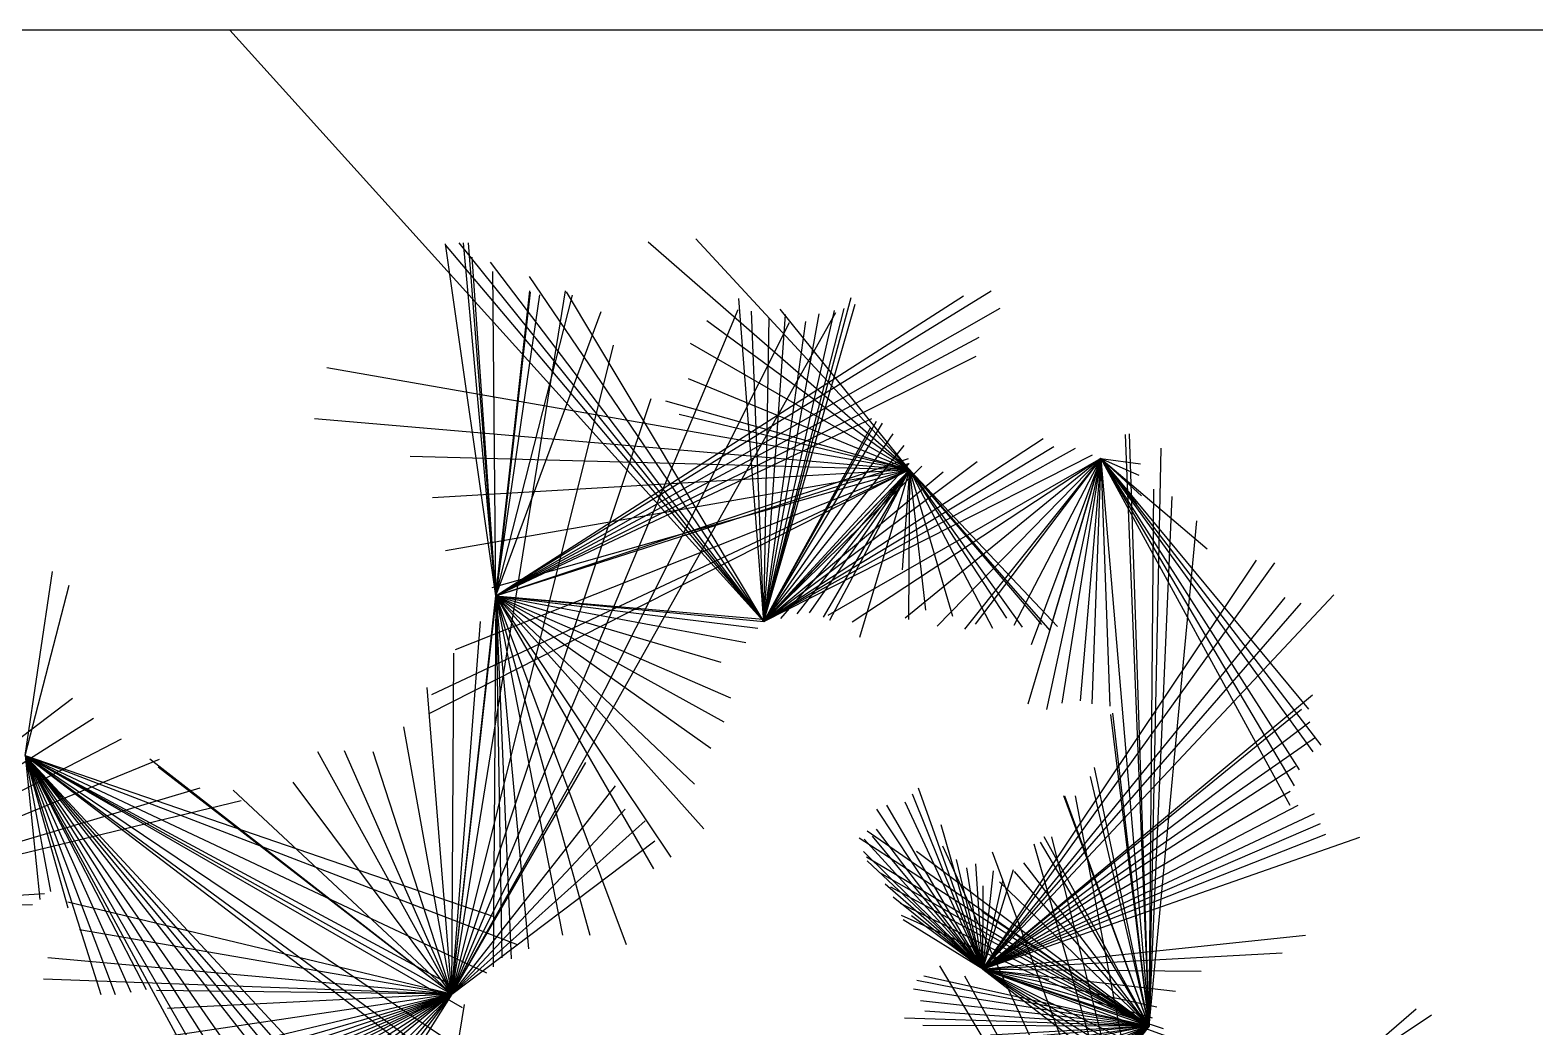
# Model space of a CAD drawing. Extents: x 447968 to 448359, y 6028019 to 6028235.
# Drawn here: x 448198.6 to 448229.04, y 6028214.71 to 6028234.86 of the extents above; entities that cross this region are included whole.
import ezdxf

# ---------------------------------------------------------------- set-up
doc = ezdxf.new("R2010")
doc.units = 0
doc.layers.add('BBOX', color=1, linetype='CONTINUOUS')
doc.layers.add('CENTERLINE', color=4, linetype='CONTINUOUS')

msp = doc.modelspace()

# ---------------------------------------------------------------- linework, layer by layer
at = {"layer": 'BBOX'}
for p, q in [((448359.49, 6028234.86, 172.83), (447967.5, 6028234.86, 172.83)), ((448359.49, 6028234.86, 154.39), (447967.5, 6028234.86, 154.39))]:
    msp.add_line(p, q, dxfattribs=at)
at = {"layer": 'CENTERLINE'}
for p, q in [((448219.23, 6028222.72, 158.41), (448220.26, 6028226.2, 157.97)), ((448220.26, 6028226.2, 157.97), (448221.24, 6028214.72, 158.39)), ((448213.44, 6028222.9, 157.81), (448216.39, 6028225.97, 157.78)), ((448216.39, 6028225.97, 157.78), (448219.23, 6028222.72, 158.41)), ((448207.13, 6028215.37, 158.27), (448208.02, 6028223.42, 158.06)), ((448208.02, 6028223.42, 158.06), (448213.44, 6028222.9, 157.81)), ((448198.5, 6028220.19, 157), (448207.13, 6028215.37, 158.27)), ((448221.24, 6028214.72, 158.39), (448217.87, 6028215.87, 157.93)), ((448221.24, 6028214.72, 158.39), (448217.7, 6028210.55, 157.4))]:
    msp.add_line(p, q, dxfattribs=at)
at = {"layer": 'SPLAY_SHOTS'}
for p, q in [((448213.44, 6028222.9, 157.81), (448202.64, 6028234.86, 157.61)), ((448208.02, 6028223.42, 158.06), (448207, 6028230.54, 158.04)), ((448213.44, 6028222.9, 157.81), (448207, 6028230.52, 158.3)), ((448213.44, 6028222.9, 157.81), (448207.28, 6028230.56, 158.12)), ((448208.02, 6028223.42, 158.06), (448207.37, 6028230.56, 157.62)), ((448208.02, 6028223.42, 158.06), (448207.47, 6028230.56, 157.42)), ((448216.39, 6028225.97, 157.78), (448211.1, 6028230.57, 158)), ((448216.39, 6028225.97, 157.78), (448212.07, 6028230.64, 157.93)), ((448208.02, 6028223.42, 158.06), (448207.54, 6028230.27, 158.13)), ((448213.44, 6028222.9, 157.81), (448207.91, 6028230.17, 158.1)), ((448208.02, 6028223.42, 158.06), (448207.96, 6028229.98, 158.3)), ((448213.44, 6028222.9, 157.81), (448208.7, 6028229.88, 158.12)), ((448207.13, 6028215.37, 158.27), (448209.43, 6028229.59, 158.12)), ((448207.13, 6028215.37, 158.27), (448208.72, 6028229.56, 158.2)), ((448208.02, 6028223.42, 158.06), (448208.71, 6028229.59, 158.28)), ((448208.02, 6028223.42, 158.06), (448218.04, 6028229.59, 157.89)), ((448213.44, 6028222.9, 157.81), (448209.45, 6028229.57, 158.13)), ((448208.02, 6028223.42, 158.06), (448208.91, 6028229.51, 158.18)), ((448208.02, 6028223.42, 158.06), (448209.57, 6028229.5, 158.1)), ((448208.02, 6028223.42, 158.06), (448217.48, 6028229.49, 157.72)), ((448208.02, 6028223.42, 158.06), (448218.22, 6028229.24, 157.77)), ((448213.44, 6028222.9, 157.81), (448212.94, 6028229.43, 157.98)), ((448213.44, 6028222.9, 157.81), (448215.21, 6028229.45, 157.66)), ((448213.44, 6028222.9, 157.81), (448215.29, 6028229.32, 157.97)), ((448207.13, 6028215.37, 158.27), (448212.92, 6028229.21, 158.01)), ((448207.13, 6028215.37, 158.27), (448214.9, 6028229.15, 157.91)), ((448207.13, 6028215.37, 158.27), (448213.96, 6028228.95, 157.95)), ((448208.02, 6028223.42, 158.06), (448210.15, 6028229.17, 158.11)), ((448216.39, 6028225.97, 157.78), (448212.29, 6028228.98, 157.98)), ((448213.44, 6028222.9, 157.81), (448213.19, 6028229.18, 157.97)), ((448213.44, 6028222.9, 157.81), (448215.07, 6028229.23, 158)), ((448213.44, 6028222.9, 157.81), (448214.87, 6028229.19, 157.84)), ((448213.44, 6028222.9, 157.81), (448214.56, 6028229.12, 157.77)), ((448213.44, 6028222.9, 157.81), (448213.88, 6028229.11, 157.99)), ((448213.44, 6028222.9, 157.81), (448213.55, 6028229.04, 157.96)), ((448213.44, 6028222.9, 157.81), (448214.29, 6028228.97, 157.84)), ((448216.39, 6028225.97, 157.78), (448213.77, 6028229.22, 157.88)), ((448208.02, 6028223.42, 158.06), (448217.8, 6028228.65, 157.79)), ((448207.13, 6028215.37, 158.27), (448210.4, 6028228.49, 158.13)), ((448216.39, 6028225.97, 157.78), (448211.96, 6028228.52, 157.95)), ((448216.39, 6028225.97, 157.78), (448204.6, 6028228.03, 158.68)), ((448208.02, 6028223.42, 158.06), (448217.74, 6028228.27, 157.72)), ((448216.39, 6028225.97, 157.78), (448211.92, 6028227.81, 158.05)), ((448207.13, 6028215.37, 158.27), (448211.16, 6028227.41, 158.09)), ((448216.39, 6028225.97, 157.78), (448211.46, 6028227.36, 158.08)), ((448216.39, 6028225.97, 157.78), (448204.35, 6028227, 158.54)), ((448208.02, 6028223.42, 158.06), (448215.63, 6028227.01, 157.76)), ((448216.39, 6028225.97, 157.78), (448211.73, 6028227.09, 157.98)), ((448213.44, 6028222.9, 157.81), (448215.72, 6028226.95, 157.84)), ((448213.44, 6028222.9, 157.81), (448215.84, 6028226.91, 157.79)), ((448213.44, 6028222.9, 157.81), (448215.61, 6028226.83, 158)), ((448213.44, 6028222.9, 157.81), (448216.06, 6028226.7, 157.83)), ((448213.44, 6028222.9, 157.81), (448219.09, 6028226.6, 157.8)), ((448221.24, 6028214.72, 158.39), (448220.76, 6028226.68, 158.49)), ((448221.24, 6028214.72, 158.39), (448220.84, 6028226.7, 158.33)), ((448216.39, 6028225.97, 157.78), (448206.29, 6028226.24, 158.34)), ((448208.02, 6028223.42, 158.06), (448216.37, 6028226.2, 157.55)), ((448213.44, 6028222.9, 157.81), (448216.28, 6028226.46, 157.76)), ((448213.44, 6028222.9, 157.81), (448219.31, 6028226.44, 157.82)), ((448213.44, 6028222.9, 157.81), (448219.75, 6028226.41, 157.82)), ((448213.44, 6028222.9, 157.81), (448220.09, 6028226.27, 157.93)), ((448220.26, 6028226.2, 157.97), (448214.74, 6028223.02, 157.8)), ((448220.26, 6028226.2, 157.97), (448215.23, 6028222.89, 157.82)), ((448220.26, 6028226.2, 157.97), (448216.3, 6028222.97, 157.98)), ((448220.26, 6028226.2, 157.97), (448216.95, 6028222.81, 157.9)), ((448220.26, 6028226.2, 157.97), (448217.5, 6028222.75, 158.02)), ((448220.26, 6028226.2, 157.97), (448217.72, 6028222.85, 158.15)), ((448220.26, 6028226.2, 157.97), (448218.5, 6028222.82, 158.22)), ((448220.26, 6028226.2, 157.97), (448218.78, 6028221.23, 158.26)), ((448220.26, 6028226.2, 157.97), (448218.85, 6028222.43, 158.12)), ((448220.26, 6028226.2, 157.97), (448219.16, 6028221.12, 158.27)), ((448220.26, 6028226.2, 157.97), (448219.47, 6028221.25, 158.28)), ((448220.26, 6028226.2, 157.97), (448219.84, 6028221.3, 158.39)), ((448220.26, 6028226.2, 157.97), (448220.08, 6028221.24, 158.33)), ((448220.26, 6028226.2, 157.97), (448224.08, 6028219.19, 158.6)), ((448220.26, 6028226.2, 157.97), (448224.17, 6028219.58, 158.55)), ((448220.26, 6028226.2, 157.97), (448224.27, 6028219.9, 158.41)), ((448220.26, 6028226.2, 157.97), (448224.55, 6028220.27, 158.41)), ((448220.26, 6028226.2, 157.97), (448224.71, 6028220.4, 158.29)), ((448220.26, 6028226.2, 157.97), (448224.46, 6028221.13, 158.49)), ((448220.26, 6028226.2, 157.97), (448220.99, 6028225.27, 157.96)), ((448220.26, 6028226.2, 157.97), (448221.08, 6028225.44, 158.14)), ((448220.26, 6028226.2, 157.97), (448222.41, 6028224.37, 158.62)), ((448220.26, 6028226.2, 157.97), (448221.03, 6028225.86, 158.1)), ((448220.26, 6028226.2, 157.97), (448221.06, 6028226.09, 158.1)), ((448220.26, 6028226.2, 157.97), (448220.44, 6028221.19, 158.15)), ((448221.24, 6028214.72, 158.39), (448221.48, 6028226.41, 158.63)), ((448216.39, 6028225.97, 157.78), (448206.68, 6028221.04, 158.1)), ((448216.39, 6028225.97, 157.78), (448206.72, 6028221.42, 158.08)), ((448216.39, 6028225.97, 157.78), (448206.74, 6028225.4, 158.27)), ((448216.39, 6028225.97, 157.78), (448207, 6028224.33, 158.31)), ((448216.39, 6028225.97, 157.78), (448207.2, 6028222.33, 158.24)), ((448216.39, 6028225.97, 157.78), (448207.94, 6028223.58, 158.24)), ((448208.02, 6028223.42, 158.06), (448216.37, 6028226.1, 157.75)), ((448213.44, 6028222.9, 157.81), (448217.76, 6028226.14, 157.77)), ((448213.44, 6028222.9, 157.81), (448216.38, 6028226.1, 157.73)), ((448213.44, 6028222.9, 157.81), (448216.64, 6028226.04, 157.75)), ((448213.44, 6028222.9, 157.81), (448217.07, 6028225.93, 157.78)), ((448216.39, 6028225.97, 157.78), (448213.46, 6028222.91, 157.73)), ((448216.39, 6028225.97, 157.78), (448213.78, 6028222.96, 157.85)), ((448216.39, 6028225.97, 157.78), (448214.11, 6028223.06, 157.81)), ((448216.39, 6028225.97, 157.78), (448214.36, 6028223.08, 157.85)), ((448216.39, 6028225.97, 157.78), (448214.64, 6028222.99, 157.84)), ((448216.39, 6028225.97, 157.78), (448214.77, 6028222.92, 157.9)), ((448216.39, 6028225.97, 157.78), (448215.38, 6028222.58, 157.89)), ((448216.39, 6028225.97, 157.78), (448216.24, 6028223.95, 158.05)), ((448216.39, 6028225.97, 157.78), (448216.37, 6028222.94, 158.25)), ((448216.39, 6028225.97, 157.78), (448219.38, 6028222.8, 158.47)), ((448216.39, 6028225.97, 157.78), (448219.06, 6028222.84, 158.31)), ((448216.39, 6028225.97, 157.78), (448218.67, 6028222.79, 158.34)), ((448216.39, 6028225.97, 157.78), (448218.35, 6028222.97, 158.4)), ((448216.39, 6028225.97, 157.78), (448218.07, 6028222.77, 158.02)), ((448216.39, 6028225.97, 157.78), (448217.26, 6028223.01, 158.27)), ((448216.39, 6028225.97, 157.78), (448216.71, 6028223.13, 157.94)), ((448221.24, 6028214.72, 158.39), (448221.33, 6028225.58, 158.22)), ((448221.24, 6028214.72, 158.39), (448221.7, 6028225.43, 158.2)), ((448221.24, 6028214.72, 158.39), (448222.2, 6028224.94, 158.32)), ((448217.87, 6028215.87, 157.93), (448223.41, 6028224.14, 158.14)), ((448217.87, 6028215.87, 157.93), (448223.78, 6028224.09, 158.05)), ((448198.5, 6028220.19, 157), (448199.05, 6028223.91, 158.09)), ((448198.5, 6028220.19, 157), (448199.39, 6028223.64, 158.2)), ((448208.02, 6028223.42, 158.06), (448207.97, 6028215.92, 158.12)), ((448208.02, 6028223.42, 158.06), (448213.5, 6028222.94, 157.33)), ((448208.02, 6028223.42, 158.06), (448213.32, 6028222.77, 157.31)), ((448208.02, 6028223.42, 158.06), (448213.08, 6028222.48, 157.28)), ((448208.02, 6028223.42, 158.06), (448212.57, 6028222.08, 157.26)), ((448208.02, 6028223.42, 158.06), (448212.77, 6028221.36, 156.99)), ((448208.02, 6028223.42, 158.06), (448212.63, 6028220.87, 157.05)), ((448208.02, 6028223.42, 158.06), (448212.37, 6028220.34, 156.97)), ((448208.02, 6028223.42, 158.06), (448212.04, 6028219.61, 157.04)), ((448208.02, 6028223.42, 158.06), (448212.23, 6028218.71, 157)), ((448208.02, 6028223.42, 158.06), (448211.56, 6028218.14, 157.19)), ((448208.02, 6028223.42, 158.06), (448211.21, 6028217.9, 158.15)), ((448208.02, 6028223.42, 158.06), (448210.66, 6028216.37, 157.74)), ((448208.02, 6028223.42, 158.06), (448209.92, 6028216.56, 158.11)), ((448208.02, 6028223.42, 158.06), (448209.37, 6028216.56, 158.11)), ((448208.02, 6028223.42, 158.06), (448208.68, 6028216.28, 157.97)), ((448208.02, 6028223.42, 158.06), (448208.33, 6028216.08, 157.66)), ((448208.02, 6028223.42, 158.06), (448208.14, 6028216.1, 157.93)), ((448217.87, 6028215.87, 157.93), (448224.97, 6028223.44, 158.16)), ((448217.87, 6028215.87, 157.93), (448223.99, 6028223.39, 158.08)), ((448217.87, 6028215.87, 157.93), (448224.31, 6028223.27, 158.13)), ((448207.13, 6028215.37, 158.27), (448207.71, 6028222.9, 158.17)), ((448207.13, 6028215.37, 158.27), (448207.17, 6028222.26, 158.24)), ((448193.83, 6028217.1, 157.59), (448199.46, 6028221.35, 157.8)), ((448207.13, 6028215.37, 158.27), (448206.63, 6028221.57, 158.32)), ((448217.87, 6028215.87, 157.93), (448224.54, 6028221.42, 158.28)), ((448217.87, 6028215.87, 157.93), (448224.32, 6028221.13, 158.35)), ((448221.24, 6028214.72, 158.39), (448220.46, 6028221.02, 158.38)), ((448221.24, 6028214.72, 158.39), (448220.5, 6028221.05, 158.37)), ((448193.83, 6028217.1, 157.59), (448199.88, 6028220.95, 157.89)), ((448207.13, 6028215.37, 158.27), (448206.16, 6028220.77, 158.33)), ((448217.87, 6028215.87, 157.93), (448224.49, 6028220.87, 158.36)), ((448193.83, 6028217.1, 157.59), (448200.45, 6028220.53, 157.94)), ((448217.87, 6028215.87, 157.93), (448224.6, 6028220.56, 158.4)), ((448193.83, 6028217.1, 157.59), (448201.22, 6028220.12, 157.97)), ((448198.5, 6028220.19, 157), (448198.8, 6028217.28, 158.04)), ((448198.5, 6028220.19, 157), (448199.01, 6028217.44, 158.09)), ((448198.5, 6028220.19, 157), (448199.36, 6028217.11, 157.79)), ((448198.5, 6028220.19, 157), (448200.03, 6028215.36, 157.88)), ((448198.5, 6028220.19, 157), (448200.32, 6028215.36, 158.01)), ((448198.5, 6028220.19, 157), (448200.64, 6028215.41, 157.99)), ((448198.5, 6028220.19, 157), (448200.95, 6028215.46, 158.02)), ((448198.5, 6028220.19, 157), (448201.63, 6028214.41, 157.66)), ((448198.5, 6028220.19, 157), (448203.24, 6028211.97, 157.68)), ((448198.5, 6028220.19, 157), (448203.74, 6028211.94, 157.68)), ((448198.5, 6028220.19, 157), (448204.15, 6028212.08, 157.6)), ((448198.5, 6028220.19, 157), (448204.58, 6028212.43, 157.58)), ((448198.5, 6028220.19, 157), (448205.04, 6028212.31, 157.71)), ((448198.5, 6028220.19, 157), (448205.23, 6028212.53, 157.71)), ((448198.5, 6028220.19, 157), (448204.79, 6028213.42, 157.97)), ((448198.5, 6028220.19, 157), (448206.59, 6028214.02, 157.16)), ((448198.5, 6028220.19, 157), (448206.54, 6028214.28, 158.1)), ((448198.5, 6028220.19, 157), (448207.02, 6028214.46, 157.89)), ((448198.5, 6028220.19, 157), (448207.34, 6028215.1, 158.01)), ((448198.5, 6028220.19, 157), (448207.27, 6028215.47, 157.99)), ((448198.5, 6028220.19, 157), (448207.83, 6028215.8, 158.06)), ((448198.5, 6028220.19, 157), (448208.45, 6028216.37, 158.15)), ((448198.5, 6028220.19, 157), (448207.98, 6028216.94, 158.16)), ((448207.13, 6028215.37, 158.27), (448201.02, 6028220.12, 158.1)), ((448207.13, 6028215.37, 158.27), (448204.42, 6028220.27, 158.34)), ((448207.13, 6028215.37, 158.27), (448204.96, 6028220.29, 158.37)), ((448207.13, 6028215.37, 158.27), (448205.54, 6028220.27, 158.31)), ((448207.13, 6028215.37, 158.27), (448201.19, 6028219.96, 158.01)), ((448207.13, 6028215.37, 158.27), (448209.84, 6028220.05, 158.28)), ((448217.87, 6028215.87, 157.93), (448224.2, 6028219.98, 158.39)), ((448221.24, 6028214.72, 158.39), (448220.13, 6028219.95, 158.33)), ((448193.83, 6028217.1, 157.59), (448202.04, 6028219.54, 157.91)), ((448207.13, 6028215.37, 158.27), (448203.92, 6028219.65, 158.19)), ((448207.13, 6028215.37, 158.27), (448210.44, 6028219.58, 158.11)), ((448217.87, 6028215.87, 157.93), (448216.57, 6028219.53, 158.27)), ((448221.24, 6028214.72, 158.39), (448220.05, 6028219.77, 158.36)), ((448193.83, 6028217.1, 157.59), (448202.87, 6028219.28, 157.87)), ((448207.13, 6028215.37, 158.27), (448202.71, 6028219.49, 158.11)), ((448217.87, 6028215.87, 157.93), (448215.93, 6028219.19, 158.12)), ((448217.87, 6028215.87, 157.93), (448216.3, 6028219.25, 158.23)), ((448217.87, 6028215.87, 157.93), (448216.45, 6028219.41, 158.3)), ((448217.87, 6028215.87, 157.93), (448224.09, 6028219.47, 158.37)), ((448217.87, 6028215.87, 157.93), (448224.25, 6028219.19, 158.29)), ((448221.24, 6028214.72, 158.39), (448219.51, 6028219.38, 158.23)), ((448221.24, 6028214.72, 158.39), (448219.53, 6028219.37, 158.32)), ((448221.99, 6028207.63, 158.45), (448219.75, 6028219.38, 158.3)), ((448207.13, 6028215.37, 158.27), (448210.64, 6028219.11, 158.18)), ((448217.87, 6028215.87, 157.93), (448215.73, 6028219.11, 158.06)), ((448217.87, 6028215.87, 157.93), (448224.58, 6028219.02, 158.2)), ((448207.13, 6028215.37, 158.27), (448211.04, 6028218.87, 158.21)), ((448221.24, 6028214.72, 158.39), (448215.53, 6028218.66, 158)), ((448217.87, 6028215.87, 157.93), (448215.72, 6028218.7, 158.05)), ((448217.87, 6028215.87, 157.93), (448217.03, 6028218.79, 158.2)), ((448217.87, 6028215.87, 157.93), (448224.7, 6028218.82, 158.07)), ((448217.87, 6028215.87, 157.93), (448224.81, 6028218.6, 158.06)), ((448207.13, 6028215.37, 158.27), (448211.24, 6028218.47, 158.24)), ((448221.24, 6028214.72, 158.39), (448215.37, 6028218.52, 157.99)), ((448217.87, 6028215.87, 157.93), (448215.47, 6028218.5, 157.97)), ((448217.87, 6028215.87, 157.93), (448215.64, 6028218.56, 158.05)), ((448221.99, 6028207.63, 158.45), (448217.06, 6028218.36, 158.28)), ((448217.87, 6028215.87, 157.93), (448225.5, 6028218.54, 157.96)), ((448221.99, 6028207.63, 158.45), (448218.91, 6028218.4, 158.45)), ((448221.24, 6028214.72, 158.39), (448219.04, 6028218.44, 158.24)), ((448221.24, 6028214.72, 158.39), (448219.11, 6028218.55, 158.23)), ((448221.99, 6028207.63, 158.45), (448219.27, 6028218.55, 158.31)), ((448217.87, 6028215.87, 157.93), (448215.46, 6028218.25, 157.96)), ((448221.24, 6028214.72, 158.39), (448215.52, 6028218.14, 157.99)), ((448217.87, 6028215.87, 157.93), (448215.53, 6028218.06, 157.96)), ((448221.24, 6028214.72, 158.39), (448216.53, 6028218.25, 158.05)), ((448217.87, 6028215.87, 157.93), (448217.34, 6028218.09, 158.16)), ((448217.87, 6028215.87, 157.93), (448217.73, 6028218, 158.3)), ((448221.99, 6028207.63, 158.45), (448218.07, 6028218.24, 158.55)), ((448221.24, 6028214.72, 158.39), (448218.7, 6028218.02, 158.31)), ((448221.24, 6028214.72, 158.39), (448215.79, 6028217.82, 157.95)), ((448217.87, 6028215.87, 157.93), (448217.55, 6028217.92, 158.25)), ((448217.87, 6028215.87, 157.93), (448218.49, 6028217.89, 158.24)), ((448217.87, 6028215.87, 157.93), (448218.09, 6028217.86, 158.23)), ((448221.24, 6028214.72, 158.39), (448218.51, 6028217.85, 158.18)), ((448193.83, 6028217.1, 157.59), (448198.89, 6028217.4, 158.11)), ((448217.87, 6028215.87, 157.93), (448215.9, 6028217.59, 157.97)), ((448221.24, 6028214.72, 158.39), (448216.01, 6028217.53, 157.94)), ((448217.87, 6028215.87, 157.93), (448218.28, 6028217.66, 158.22)), ((448217.87, 6028215.87, 157.93), (448217.88, 6028217.56, 158.2)), ((448221.24, 6028214.72, 158.39), (448218.21, 6028217.64, 158.18)), ((448193.83, 6028217.1, 157.59), (448198.65, 6028217.18, 158.06)), ((448207.13, 6028215.37, 158.27), (448199.36, 6028217.23, 158.17)), ((448217.87, 6028215.87, 157.93), (448216.06, 6028217.33, 157.96)), ((448221.24, 6028214.72, 158.39), (448216.21, 6028217.2, 157.94)), ((448221.24, 6028214.72, 158.39), (448216.23, 6028216.96, 157.98)), ((448217.87, 6028215.87, 157.93), (448216.26, 6028216.87, 158)), ((448217.87, 6028215.87, 157.93), (448216.43, 6028216.95, 157.97)), ((448221.24, 6028214.72, 158.39), (448217.85, 6028217.04, 158.14)), ((448207.13, 6028215.37, 158.27), (448199.6, 6028216.67, 158.18)), ((448217.87, 6028215.87, 157.93), (448224.4, 6028216.56, 158.28)), ((448217.87, 6028215.87, 157.93), (448223.93, 6028216.2, 158.21)), ((448207.13, 6028215.37, 158.27), (448198.96, 6028216.1, 158.2)), ((448221.99, 6028207.63, 158.45), (448217, 6028215.94, 158.36)), ((448217.87, 6028215.87, 157.93), (448222.29, 6028215.83, 158.24)), ((448217.87, 6028215.87, 157.93), (448221.77, 6028215.43, 158.26)), ((448217.87, 6028215.87, 157.93), (448219.21, 6028215.67, 158.07)), ((448217.87, 6028215.87, 157.93), (448221.39, 6028215.11, 158.45)), ((448217.87, 6028215.87, 157.93), (448221.3, 6028214.89, 158.42)), ((448217.87, 6028215.87, 157.93), (448221.52, 6028214.67, 158.44)), ((448217.87, 6028215.87, 157.93), (448222.52, 6028214.18, 158.6)), ((448217.87, 6028215.87, 157.93), (448222.52, 6028213.57, 158.57)), ((448217.87, 6028215.87, 157.93), (448222.19, 6028213.46, 158.45)), ((448217.87, 6028215.87, 157.93), (448221.77, 6028213.44, 158.39)), ((448217.87, 6028215.87, 157.93), (448221.66, 6028213.27, 158.35)), ((448217.87, 6028215.87, 157.93), (448221.68, 6028212.94, 158.36)), ((448207.13, 6028215.37, 158.27), (448198.87, 6028215.67, 158.07)), ((448221.24, 6028214.72, 158.39), (448216.54, 6028215.64, 158.07)), ((448221.24, 6028214.72, 158.39), (448216.68, 6028215.73, 158.11)), ((448221.99, 6028207.63, 158.45), (448217.51, 6028215.73, 158.27)), ((448207.13, 6028215.37, 158.27), (448199.01, 6028212.28, 157.31)), ((448207.13, 6028215.37, 158.27), (448199.29, 6028210.97, 157.49)), ((448207.13, 6028215.37, 158.27), (448199.43, 6028212.12, 157.17)), ((448207.13, 6028215.37, 158.27), (448199.94, 6028212.01, 157.1)), ((448207.13, 6028215.37, 158.27), (448200.03, 6028211.77, 157.29)), ((448207.13, 6028215.37, 158.27), (448200.43, 6028211.05, 157.55)), ((448207.13, 6028215.37, 158.27), (448200.92, 6028213.29, 157.69)), ((448207.13, 6028215.37, 158.27), (448201.16, 6028215.44, 158.2)), ((448207.13, 6028215.37, 158.27), (448201.38, 6028215.08, 158.16)), ((448207.13, 6028215.37, 158.27), (448201.51, 6028214.53, 158.03)), ((448207.13, 6028215.37, 158.27), (448201.66, 6028213.78, 157.96)), ((448207.13, 6028215.37, 158.27), (448201.75, 6028214.08, 158.01)), ((448207.13, 6028215.37, 158.27), (448202.2, 6028211.76, 157.67)), ((448207.13, 6028215.37, 158.27), (448203.02, 6028211.98, 157.69)), ((448207.13, 6028215.37, 158.27), (448203.71, 6028211.99, 157.74)), ((448207.13, 6028215.37, 158.27), (448204.14, 6028211.95, 157.82)), ((448207.13, 6028215.37, 158.27), (448204.85, 6028212.36, 157.88)), ((448207.13, 6028215.37, 158.27), (448205.26, 6028212.39, 157.88)), ((448221.24, 6028214.72, 158.39), (448216.47, 6028215.47, 158.09)), ((448206.25, 6028208.33, 156.81), (448207.39, 6028215.16, 157.29)), ((448221.24, 6028214.72, 158.39), (448216.61, 6028215.23, 158.2)), ((448221.24, 6028214.72, 158.39), (448216.7, 6028215.02, 158.27)), ((448224.94, 6028213.61, 157.87), (448226.64, 6028215.07, 156.98)), ((448224.94, 6028213.61, 157.87), (448226.95, 6028214.95, 156.94)), ((448221.24, 6028214.72, 158.39), (448216.29, 6028214.88, 158.31)), ((448221.24, 6028214.72, 158.39), (448216.66, 6028214.73, 158.25)), ((448221.24, 6028214.72, 158.39), (448217.61, 6028213.59, 158.1)), ((448217.7, 6028210.55, 157.4), (448221.21, 6028214.83, 158.45)), ((448221.24, 6028214.72, 158.39), (448218.03, 6028214.09, 158.14)), ((448221.24, 6028214.72, 158.39), (448218.03, 6028214.54, 158.18)), ((448221.24, 6028214.72, 158.39), (448218.08, 6028214.23, 158.25)), ((448221.24, 6028214.72, 158.39), (448218.1, 6028214.44, 158.25)), ((448221.24, 6028214.72, 158.39), (448218.15, 6028213.43, 158.06)), ((448221.24, 6028214.72, 158.39), (448218.19, 6028213.17, 158.02)), ((448221.24, 6028214.72, 158.39), (448218.26, 6028212.87, 158.06)), ((448221.24, 6028214.72, 158.39), (448218.54, 6028212.72, 158.06)), ((448221.24, 6028214.72, 158.39), (448218.74, 6028212.16, 158.18)), ((448221.24, 6028214.72, 158.39), (448218.74, 6028212.61, 158.11)), ((448221.24, 6028214.72, 158.39), (448218.82, 6028211.69, 158.15)), ((448221.24, 6028214.72, 158.39), (448218.86, 6028212.51, 158.17)), ((448221.24, 6028214.72, 158.39), (448218.93, 6028211.98, 158.19))]:
    msp.add_line(p, q, dxfattribs=at)

doc.saveas('drawing.dxf')
